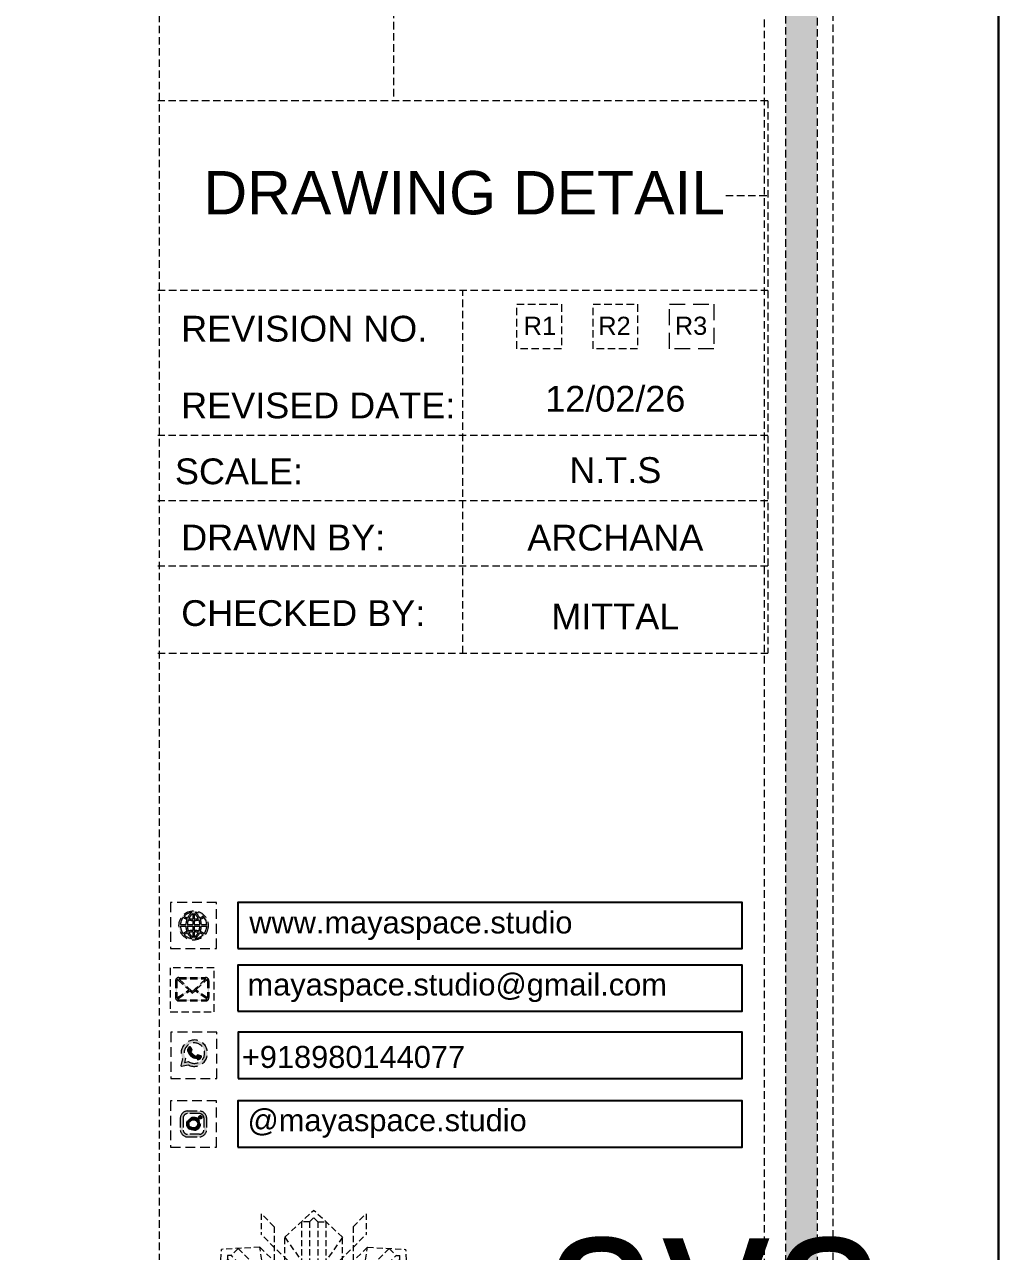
# Model space of a CAD drawing. Header units: millimetres. Extents: x 35877 to 3066687, y -650199 to -40525.
# Drawn here: x 150509.1 to 150639.9, y -180554 to -180389.1 of the extents above; entities that cross this region are included whole.
import ezdxf
from ezdxf.enums import TextEntityAlignment as Align

# ---------------------------------------------------------------- set-up
doc = ezdxf.new("R2010")
doc.units = ezdxf.units.MM
doc.header["$MEASUREMENT"] = 0
doc.linetypes.add('DASHEDX2', pattern=[1.5, 1, -0.5])
for name, color, linetype, lineweight in [('Dimension', 10, 'DASHEDX2', 20), ('FURNITURE', 32, 'Continuous', 9), ('NAME PLATE', 7, 'Continuous', 25)]:
    doc.layers.add(name, color=color, linetype=linetype, lineweight=lineweight)
doc.styles.add('Arial', font='arial.ttf')
doc.styles.get("Standard").update_dxf_attribs({"font": 'arial.ttf', "height": 6})

# ---------------------------------------------------------------- blocks, each defined once
blk = doc.blocks.new('FSFSF')
at = {"color": 42, "lineweight": 5, "true_color": 0xe0ac11}
for p, q in [((28600.03, 143.51), (28600.03, 140.16)), ((28602.15, 141.41), (28600.03, 143.51)), ((28603.86, 139.69), (28608.58, 144.08)), ((28607.9, 142.22), (28608.58, 142.85)), ((28613.31, 139.69), (28608.58, 144.08)), ((28609.27, 142.22), (28608.59, 142.85)), ((28615.02, 141.41), (28617.14, 143.51)), ((28617.14, 143.51), (28617.14, 140.16)), ((28602.15, 141.41), (28602.15, 131.95)), ((28607.9, 142.22), (28606.58, 142.22)), ((28606.58, 142.22), (28606.58, 135.84)), ((28607.9, 142.22), (28607.9, 126.58)), ((28609.27, 142.22), (28609.27, 126.58)), ((28609.27, 142.22), (28610.59, 142.22)), ((28610.59, 142.22), (28610.59, 135.84)), ((28615.02, 141.41), (28615.02, 131.95)), ((28606.47, 133.76), (28600.03, 140.16)), ((28603.86, 126.58), (28603.86, 139.69)), ((28603.86, 139.69), (28608.58, 133.02)), ((28613.31, 139.69), (28608.59, 133.02)), ((28610.7, 133.76), (28617.14, 140.16)), ((28613.31, 126.58), (28613.31, 139.69)), ((28593.19, 131.45), (28593.54, 137.71)), ((28599.8, 138.06), (28593.54, 137.71)), ((28595.12, 136.69), (28594.53, 136.69)), ((28594.56, 136.12), (28594.56, 136.71)), ((28596.24, 137.86), (28595.12, 136.69)), ((28606.27, 126.08), (28595.12, 136.69)), ((28596.24, 137.86), (28600.47, 133.65)), ((28601.03, 130), (28599.8, 138.06)), ((28599.8, 138.05), (28608.58, 129.56)), ((28617.37, 138.05), (28608.59, 129.56)), ((28610.9, 126.08), (28622.05, 136.69)), ((28616.14, 130), (28617.37, 138.06)), ((28620.93, 137.86), (28616.7, 133.65)), ((28617.37, 138.06), (28623.63, 137.71)), ((28620.93, 137.86), (28622.05, 136.69)), ((28622.05, 136.69), (28622.64, 136.69)), ((28622.62, 136.12), (28622.62, 136.71)), ((28624, 131.45), (28623.65, 137.71)), ((28593.39, 135), (28594.56, 136.12)), ((28593.39, 135), (28597.6, 130.78)), ((28605.17, 124.98), (28594.56, 136.12)), ((28612.02, 124.98), (28622.62, 136.12)), ((28623.8, 135), (28619.59, 130.78)), ((28623.8, 135), (28622.62, 136.12)), ((28606.47, 133.76), (28604.75, 131.95)), ((28605.86, 129.18), (28608.58, 133.02)), ((28611.31, 129.18), (28608.59, 133.02)), ((28610.7, 133.76), (28612.42, 131.95)), ((28587.73, 131.22), (28591.08, 131.22)), ((28589.84, 129.1), (28587.73, 131.22)), ((28597.49, 124.78), (28591.08, 131.22)), ((28593.19, 131.45), (28601.69, 122.67)), ((28601.25, 130.22), (28593.19, 131.45)), ((28602.07, 125.39), (28601.25, 130.22)), ((28604.75, 131.95), (28602.15, 131.95)), ((28612.42, 131.95), (28615.02, 131.95)), ((28615.12, 125.39), (28615.94, 130.22)), ((28623.99, 131.45), (28615.5, 122.67)), ((28615.94, 130.22), (28624, 131.45)), ((28619.7, 124.78), (28626.1, 131.22)), ((28629.45, 131.22), (28626.1, 131.22)), ((28627.34, 129.1), (28629.45, 131.22)), ((28589.84, 129.1), (28599.29, 129.1)), ((28599.29, 126.5), (28599.29, 129.1)), ((28605.86, 129.18), (28601.03, 130)), ((28606.27, 126.08), (28608.58, 128.27)), ((28607.9, 128.92), (28608.58, 129.56)), ((28607.9, 128.92), (28608.58, 128.27)), ((28609.27, 128.92), (28608.59, 129.56)), ((28609.27, 128.92), (28608.59, 128.27)), ((28610.9, 126.08), (28608.59, 128.27)), ((28611.31, 129.18), (28616.14, 130)), ((28627.34, 129.1), (28617.89, 129.1)), ((28617.89, 126.5), (28617.89, 129.1)), ((28591.56, 127.39), (28587.17, 122.66)), ((28604.66, 127.39), (28591.56, 127.39)), ((28591.56, 127.39), (28598.23, 122.67)), ((28597.49, 124.78), (28599.29, 126.5)), ((28603.68, 126.54), (28603.68, 127.39)), ((28604.66, 126.54), (28603.68, 126.54)), ((28604.71, 127.57), (28603.86, 127.57)), ((28607.9, 126.58), (28603.86, 126.58)), ((28604.66, 123.35), (28604.66, 127.39)), ((28604.7, 126.58), (28604.71, 127.57)), ((28609.27, 126.58), (28613.31, 126.58)), ((28612.46, 126.58), (28612.46, 127.57)), ((28612.46, 127.57), (28613.31, 127.57)), ((28612.52, 123.35), (28612.52, 127.39)), ((28612.52, 127.39), (28625.63, 127.39)), ((28612.52, 126.54), (28613.51, 126.54)), ((28613.51, 126.54), (28613.51, 127.39)), ((28619.7, 124.78), (28617.89, 126.5)), ((28625.63, 127.39), (28618.96, 122.67)), ((28625.63, 127.39), (28630.02, 122.66)), ((28589.03, 123.35), (28589.03, 124.67)), ((28589.03, 124.67), (28595.4, 124.67)), ((28602.07, 125.39), (28598.23, 122.67)), ((28605.17, 124.98), (28602.97, 122.67)), ((28612.02, 124.98), (28614.21, 122.67)), ((28615.12, 125.39), (28618.96, 122.67)), ((28628.16, 124.67), (28621.78, 124.67)), ((28628.16, 123.35), (28628.16, 124.67)), ((28591.56, 117.94), (28587.17, 122.66)), ((28589.03, 123.35), (28588.4, 122.67)), ((28589.03, 121.98), (28588.4, 122.65)), ((28589.03, 123.35), (28604.66, 123.35)), ((28591.56, 117.94), (28598.23, 122.65)), ((28593.19, 113.88), (28601.69, 122.65)), ((28602.07, 119.94), (28598.23, 122.65)), ((28602.33, 123.35), (28601.69, 122.67)), ((28602.33, 121.98), (28601.69, 122.65)), ((28602.33, 123.35), (28602.97, 122.67)), ((28602.33, 121.98), (28602.97, 122.65)), ((28605.17, 120.35), (28602.97, 122.65)), ((28612.02, 120.35), (28614.21, 122.65)), ((28628.16, 123.35), (28612.52, 123.35)), ((28614.85, 123.35), (28614.21, 122.67)), ((28614.85, 121.98), (28614.21, 122.65)), ((28614.85, 123.35), (28615.5, 122.67)), ((28614.85, 121.98), (28615.5, 122.65)), ((28615.12, 119.94), (28618.96, 122.65)), ((28623.99, 113.88), (28615.5, 122.65)), ((28625.63, 117.94), (28618.96, 122.65)), ((28625.63, 117.94), (28630.02, 122.66)), ((28628.16, 123.35), (28628.78, 122.67)), ((28628.16, 121.98), (28628.78, 122.65)), ((28589.03, 121.98), (28604.66, 121.98)), ((28589.03, 121.98), (28589.03, 120.66)), ((28589.03, 120.66), (28595.4, 120.66)), ((28597.49, 120.54), (28591.08, 114.11)), ((28605.17, 120.35), (28594.56, 109.2)), ((28597.49, 120.54), (28599.29, 118.83)), ((28604.66, 121.98), (28604.66, 117.94)), ((28612.02, 120.35), (28622.62, 109.2)), ((28612.52, 121.98), (28612.52, 117.94)), ((28628.16, 121.98), (28612.52, 121.98)), ((28619.7, 120.54), (28617.89, 118.83)), ((28619.7, 120.54), (28626.1, 114.11)), ((28628.16, 120.66), (28621.78, 120.66)), ((28628.16, 121.98), (28628.16, 120.66)), ((28606.27, 119.15), (28595.12, 108.54)), ((28599.29, 118.83), (28599.29, 116.23)), ((28602.07, 119.94), (28601.25, 115.1)), ((28604.66, 118.78), (28603.68, 118.78)), ((28603.68, 118.78), (28603.68, 117.94)), ((28607.9, 118.65), (28603.86, 118.65)), ((28603.86, 118.65), (28603.86, 105.54)), ((28604.7, 118.65), (28604.71, 117.66)), ((28606.27, 119.15), (28608.58, 116.96)), ((28607.9, 103.01), (28607.9, 118.65)), ((28610.9, 119.15), (28608.59, 116.96)), ((28609.27, 118.65), (28613.31, 118.65)), ((28609.27, 103.01), (28609.27, 118.65)), ((28610.9, 119.15), (28622.05, 108.54)), ((28612.46, 118.65), (28612.46, 117.66)), ((28612.52, 118.78), (28613.51, 118.78)), ((28613.31, 118.65), (28613.31, 105.54)), ((28613.51, 118.78), (28613.51, 117.94)), ((28615.12, 119.94), (28615.94, 115.1)), ((28617.89, 118.83), (28617.89, 116.23)), ((28589.84, 116.23), (28587.73, 114.11)), ((28589.84, 116.23), (28599.29, 116.23)), ((28604.66, 117.94), (28591.56, 117.94)), ((28604.71, 117.66), (28603.86, 117.66)), ((28607.9, 116.31), (28608.58, 116.96)), ((28607.9, 116.31), (28608.58, 115.67)), ((28609.27, 116.31), (28608.59, 116.96)), ((28609.27, 116.31), (28608.59, 115.67)), ((28612.46, 117.66), (28613.31, 117.66)), ((28612.52, 117.94), (28625.63, 117.94)), ((28627.34, 116.23), (28617.89, 116.23)), ((28627.34, 116.23), (28629.45, 114.11)), ((28601.25, 115.1), (28593.19, 113.87)), ((28593.39, 110.32), (28597.6, 114.55)), ((28599.8, 107.17), (28608.58, 115.67)), ((28601.03, 115.23), (28599.8, 107.17)), ((28605.86, 116.05), (28601.03, 115.23)), ((28605.86, 116.05), (28608.58, 112.21)), ((28611.31, 116.05), (28608.59, 112.21)), ((28617.37, 107.17), (28608.59, 115.67)), ((28611.31, 116.05), (28616.14, 115.23)), ((28615.94, 115.1), (28624, 113.87)), ((28616.14, 115.23), (28617.37, 107.17)), ((28623.8, 110.32), (28619.59, 114.55)), ((28587.73, 114.11), (28591.08, 114.11)), ((28593.19, 113.87), (28593.54, 107.62)), ((28602.15, 103.82), (28602.15, 113.27)), ((28604.75, 113.27), (28602.15, 113.27)), ((28603.86, 105.54), (28608.58, 112.21)), ((28606.47, 111.47), (28604.75, 113.27)), ((28613.31, 105.54), (28608.59, 112.21)), ((28610.7, 111.47), (28612.42, 113.27)), ((28612.42, 113.27), (28615.02, 113.27)), ((28615.02, 103.82), (28615.02, 113.27)), ((28624, 113.87), (28623.65, 107.62)), ((28629.45, 114.11), (28626.1, 114.11)), ((28593.39, 110.32), (28594.56, 109.2)), ((28596.24, 107.37), (28600.47, 111.58)), ((28606.47, 111.47), (28600.03, 105.07)), ((28610.7, 111.47), (28617.14, 105.07)), ((28620.93, 107.37), (28616.7, 111.58)), ((28623.8, 110.32), (28622.62, 109.2)), ((28595.12, 108.54), (28594.53, 108.54)), ((28594.56, 109.2), (28594.56, 108.61)), ((28596.24, 107.37), (28595.12, 108.54)), ((28606.58, 103.01), (28606.58, 109.38)), ((28610.59, 103.01), (28610.59, 109.38)), ((28620.93, 107.37), (28622.05, 108.54)), ((28622.05, 108.54), (28622.64, 108.54)), ((28622.62, 109.2), (28622.62, 108.61)), ((28599.8, 107.17), (28593.54, 107.52)), ((28617.37, 107.17), (28623.63, 107.52)), ((28600.03, 101.71), (28600.03, 105.07)), ((28603.86, 105.54), (28608.58, 101.15)), ((28613.31, 105.54), (28608.58, 101.15)), ((28617.14, 101.71), (28617.14, 105.07)), ((28602.15, 103.82), (28600.03, 101.71)), ((28607.9, 103.01), (28606.58, 103.01)), ((28607.9, 103.01), (28608.58, 102.38)), ((28609.27, 103.01), (28608.59, 102.38)), ((28609.27, 103.01), (28610.59, 103.01)), ((28615.02, 103.82), (28617.14, 101.71))]:
    blk.add_line(p, q, dxfattribs=at)
blk = doc.blocks.new('hgwg')
at = {"layer": 'Dimension', "true_color": 0xd39e00}
h = blk.add_hatch(color=42, dxfattribs=at)
h.dxf.hatch_style = 1
h.paths.add_polyline_path([(27505.71, 45.05), (27494.27, 45.05), (27494.27, 44.9), (27505.71, 44.9)])
h = blk.add_hatch(color=42, dxfattribs=at)
h.dxf.hatch_style = 1
h.paths.add_polyline_path([(27523.3, 44.9), (27509.68, 44.9), (27509.68, 44.75), (27523.3, 44.75)])
at = {"layer": 'Dimension', "color": 42, "true_color": 0xd39e00}
for p, q in [((27494.27, 45.05), (27505.71, 45.05)), ((27494.27, 44.9), (27494.27, 45.05)), ((27494.27, 44.9), (27505.71, 44.9)), ((27505.71, 45.05), (27505.71, 44.9)), ((27509.68, 44.9), (27523.3, 44.9)), ((27509.68, 44.9), (27509.68, 44.75)), ((27509.68, 44.75), (27523.3, 44.75)), ((27523.3, 44.75), (27523.3, 44.9))]:
    blk.add_line(p, q, dxfattribs=at)
at = {"layer": 'Dimension', "color": 42, "true_color": 0xd39e00, "attachment_point": 1}
for s, width, insert, char_height in [('{\\fCinzel|b0|i0|c0|p2;\\H1.5x;M\\fAmsterdam One|b0|i0|c0|p2;\\H2x;aya}', 85.3277, (27490.17, 69.17), 6), ('{\\fCinzel|b0|i0|c0|p0;SPACE     STUDIO}', 66.129, (27494.83, 47.86), 2.5)]:
    blk.add_mtext_dynamic_manual_height_columns(s, width=width, gutter_width=30, heights=[0], dxfattribs=dict(at, insert=insert, char_height=char_height))
blk = doc.blocks.new('aggerg')
at = {"layer": 'Dimension', "color": 42, "true_color": 0xd39e00}
blk.add_lwpolyline([(-1.41, 1.41), (1.41, 1.41), (1.41, -1.41), (-1.41, -1.41)], close=True, dxfattribs=at)
at = {"layer": 'NAME PLATE', "lineweight": 0, "insert": (-0.035, 0.624), "char_height": 1.1507, "width": 2.24579, "attachment_point": 2, "style": 'Arial'}
blk.add_mtext('R3', dxfattribs=at)
blk = doc.blocks.new('QEGW4TG')
at = {"layer": 'Dimension', "true_color": 0x000000}
h = blk.add_hatch(color=18, dxfattribs=at)
h.dxf.hatch_style = 1
h.paths.add_polyline_path([(2.69, 1.93, 0.170513), (2.95, 1.97, 0.190337), (3.11, 2.18, 0.316231), (3.07, 2.28), (2.79, 2.37, 0.273721), (2.69, 2.34, 0.040749), (2.63, 2.27, -0.441282), (2.53, 2.25, -0.11828), (2.06, 2.64, -0.441282), (2.07, 2.74, 0.040749), (2.13, 2.81, 0.290083), (2.14, 2.92), (2.01, 3.18, 0.316231), (1.91, 3.2, 0.190337), (1.73, 3, 0.170513), (1.72, 2.74, 0.252784)], flags=0)
h.paths.add_polyline_path([(1.19, 1.98), (1.03, 1.3, 0.550912), (1.11, 1.23), (1.75, 1.39, 6.344125)])
h.paths.add_polyline_path([(1.81, 1.7), (1.4, 1.6), (1.5, 2.03, -9.071339)], flags=16)
h.paths.add_polyline_path([(3.11, 2.16, -0.17811), (2.95, 1.97, -0.170513), (2.69, 1.93, -0.252784), (1.72, 2.74, -0.170513), (1.73, 3, -0.17811), (1.89, 3.19, -0.370089), (2.01, 3.18), (2.14, 2.92, -0.307185), (2.13, 2.8, -0.041087), (2.06, 2.73, 0.321676), (2.05, 2.65, 0.126524), (2.55, 2.24, 0.312216), (2.62, 2.26, -0.041087), (2.68, 2.34, -0.290673), (2.79, 2.37), (3.07, 2.28, -0.370089)], flags=0)
h = blk.add_hatch(color=18, dxfattribs=at)
h.dxf.hatch_style = 1
h.paths.add_polyline_path([(2.79, 2.37, 0.273721), (2.69, 2.34, 0.040749), (2.63, 2.27, -0.441282), (2.53, 2.25, -0.11828), (2.06, 2.64, -0.441282), (2.07, 2.74, 0.040749), (2.13, 2.81, 0.290083), (2.14, 2.92), (2.01, 3.18, 0.316231), (1.91, 3.2, 0.190337), (1.73, 3, 0.170513), (1.72, 2.74, 0.252784), (2.69, 1.93, 0.170513), (2.95, 1.97, 0.190337), (3.11, 2.18, 0.316231), (3.07, 2.28)])
for p, q in [((2.01, 3.18), (2.14, 2.92)), ((1.19, 1.98), (1.03, 1.3)), ((1.1, 1.23), (1.75, 1.39)), ((1.5, 2.03), (1.4, 1.6)), ((1.4, 1.6), (1.81, 1.7)), ((3.07, 2.28), (2.8, 2.36))]:
    blk.add_line(p, q)
blk.add_lwpolyline([(0, 0), (4.68, 0), (4.68, 4.68), (0, 4.68)], close=True)
for centre, radius, start, end in [((2.39, 2.56), 1.34, 241.4727, 205.6422), ((2.39, 2.56), 1.04, 235.9962, 210.8333), ((2.09, 2.87), 0.39, 159.7007, 198.4072), ((2.96, 3.23), 1.33, 201.4218, 258.1669), ((2.07, 2.87), 0.364, 118.9685, 159.3648), ((1.94, 3.12), 0.0896, 41.8985, 123.1344), ((2.11, 2.68), 0.066, 135.9932, 224.8892), ((1.67, 3.16), 0.586, 312.4617, 321.8728), ((3.12, 3.42), 1.31, 216.5455, 243.5279), ((2.05, 2.87), 0.104, 320.3924, 28.6971), ((1.09, 1.29), 0.0598, 164.8483, 282.1458), ((2.57, 2.3), 0.066, 234.2482, 323.1441), ((3.11, 1.94), 0.586, 137.2645, 146.6756), ((2.76, 2.27), 0.104, 70.4402, 138.745), ((2.75, 2.31), 0.39, 260.7301, 299.4366), ((2.76, 2.29), 0.364, 299.7725, 340.1688), ((3.03, 2.2), 0.0896, 336.0029, 57.2388)]:
    blk.add_arc(centre, radius, start, end)
blk = doc.blocks.new('ASGERG')
at = {"layer": 'Dimension', "true_color": 0x000000}
h = blk.add_hatch(color=18, dxfattribs=at)
h.dxf.hatch_style = 1
h.paths.add_polyline_path([(0.99, 1.7, 0.353872), (1.69, 1.03), (2.96, 1.03, 0.353872), (3.66, 1.7), (3.66, 2.99, 0.353872), (2.96, 3.67), (1.69, 3.67, 0.353872), (0.99, 2.99)])
h.paths.add_polyline_path([(1.27, 2.97, -0.353872), (1.72, 3.4), (2.94, 3.4, -0.353872), (3.38, 2.97), (3.38, 1.72, -0.353872), (2.94, 1.3), (1.72, 1.3, -0.353872), (1.27, 1.72)], flags=16)
h.paths.add_polyline_path([(3.02, 2.35, -1), (1.64, 2.35, -1)], flags=0)
h.paths.add_polyline_path([(2.74, 2.35, -1), (1.92, 2.35, -1)], flags=0)
h.paths.add_polyline_path([(2.86, 3.02, -1), (3.19, 3.02, -1)], flags=0)
h.paths.add_polyline_path([(1.64, 2.35, 1), (3.02, 2.35, 1)], flags=0)
h = blk.add_hatch(color=18, dxfattribs=at)
h.dxf.hatch_style = 1
h.paths.add_polyline_path([(1.64, 2.35, 1), (3.02, 2.35, 1)])
h.paths.add_polyline_path([(2.74, 2.35, -1), (1.92, 2.35, -1)], flags=16)
h = blk.add_hatch(color=18, dxfattribs=at)
h.dxf.hatch_style = 1
h.paths.add_polyline_path([(3.19, 3.02, 1), (2.86, 3.02, 1)])
for p, q in [((0.99, 2.99), (0.99, 1.7)), ((1.27, 2.97), (1.27, 1.72)), ((1.69, 3.67), (2.96, 3.67)), ((2.94, 3.4), (1.72, 3.4)), ((3.38, 2.97), (3.38, 1.72)), ((3.66, 2.99), (3.66, 1.7)), ((2.94, 1.3), (1.72, 1.3)), ((1.69, 1.03), (2.96, 1.03))]:
    blk.add_line(p, q)
blk.add_lwpolyline([(0, 0), (4.68, 0), (4.68, 4.68), (0, 4.68)], close=True)
for centre, radius in [((2.33, 2.35), 0.694), ((2.33, 2.35), 0.414), ((3.02, 3.02), 0.168)]:
    blk.add_circle(centre, radius)
for centre, radius, start, end in [((1.76, 2.89), 0.778, 94.8631, 172.8127), ((1.76, 2.91), 0.491, 94.8631, 172.8127), ((2.9, 2.91), 0.491, 7.1873, 85.1369), ((2.89, 2.89), 0.778, 7.1873, 85.1369), ((1.76, 1.8), 0.778, 187.1873, 265.1369), ((1.76, 1.78), 0.491, 187.1873, 265.1369), ((2.9, 1.78), 0.491, 274.8631, 352.8127), ((2.89, 1.8), 0.778, 274.8631, 352.8127)]:
    blk.add_arc(centre, radius, start, end)
blk = doc.blocks.new('DTGWEGEARG')
at = {"layer": 'Dimension', "true_color": 0x000000}
h = blk.add_hatch(color=18, dxfattribs=at)
h.dxf.hatch_style = 1
h.paths.add_polyline_path([(3.83, 2.34, 1), (0.85, 2.34, 1)])
h.paths.add_polyline_path([(2.51, 1.01, 0.105795), (2.96, 1.58, -0.055205), (3.3, 1.41, -0.169822)], flags=16)
h.paths.add_polyline_path([(2.41, 1.12), (2.41, 1.69, -0.058279), (2.81, 1.63, -0.103353)], flags=16)
h.paths.add_polyline_path([(2.26, 1.13, -0.101741), (1.87, 1.63, -0.057171), (2.26, 1.69)], flags=16)
h.paths.add_polyline_path([(2.17, 1.01, -0.169822), (1.38, 1.41, -0.055205), (1.72, 1.58, 0.105795)], flags=16)
h.paths.add_polyline_path([(3.02, 1.72, 0.081336), (3.13, 2.27), (3.68, 2.27, -0.152069), (3.4, 1.52, 0.05687)], flags=16)
h.paths.add_polyline_path([(2.87, 1.77, 0.061945), (2.41, 1.84), (2.41, 2.27), (2.98, 2.27, -0.081344)], flags=16)
h.paths.add_polyline_path([(2.26, 1.84, 0.060923), (1.8, 1.77, -0.081344), (1.7, 2.27), (2.26, 2.27)], flags=16)
h.paths.add_polyline_path([(1.66, 1.72, 0.05687), (1.28, 1.52, -0.152069), (1, 2.27), (1.55, 2.27, 0.081336)], flags=16)
h.paths.add_polyline_path([(2.41, 2.42), (2.41, 2.83, 0.061945), (2.87, 2.91, -0.080009), (2.98, 2.42)], flags=16)
h.paths.add_polyline_path([(3.13, 2.42, 0.080116), (3.02, 2.96, 0.05687), (3.4, 3.16, 0.028258), (3.3, 3.27, -0.055205), (2.96, 3.1, 0.105795), (2.51, 3.67, -0.36029), (3.68, 2.42)], flags=16)
h.paths.add_polyline_path([(2.26, 2.42), (1.7, 2.42, -0.080009), (1.8, 2.91, 0.060923), (2.26, 2.84)], flags=16)
h.paths.add_polyline_path([(1.55, 2.42), (1, 2.42, -0.150466), (1.28, 3.16, 0.05687), (1.66, 2.96, 0.080116)], flags=16)
h.paths.add_polyline_path([(2.41, 2.98), (2.41, 3.56, -0.103353), (2.81, 3.05, -0.058279)], flags=16)
h.paths.add_polyline_path([(2.26, 2.99, -0.057171), (1.87, 3.05, -0.101741), (2.26, 3.55)], flags=16)
h.paths.add_polyline_path([(1.72, 3.1, -0.055205), (1.38, 3.27, -0.169822), (2.17, 3.67, 0.105795)], flags=16)
blk.add_lwpolyline([(0, 0), (4.68, 0), (4.68, 4.68), (0, 4.68)], close=True)
at = {"layer": 'Dimension', "color": 18, "true_color": 0x000000}
for p, q in [((2.26, 3.55), (2.26, 2.99)), ((2.26, 2.84), (2.26, 2.42)), ((2.41, 3.56), (2.41, 2.98)), ((2.41, 2.83), (2.41, 2.42)), ((1, 2.42), (1.55, 2.42)), ((1, 2.27), (1.55, 2.27)), ((1.7, 2.42), (2.26, 2.42)), ((1.7, 2.27), (2.26, 2.27)), ((2.26, 2.27), (2.26, 1.84)), ((2.26, 1.69), (2.26, 1.13)), ((2.41, 2.42), (2.98, 2.42)), ((2.41, 2.27), (2.98, 2.27)), ((2.41, 2.27), (2.41, 1.84)), ((2.41, 1.69), (2.41, 1.12)), ((3.13, 2.42), (3.68, 2.42)), ((3.13, 2.27), (3.68, 2.27))]:
    blk.add_line(p, q, dxfattribs=at)
blk.add_circle((2.34, 2.34), 1.49, dxfattribs=at)
for centre, radius, start, end in [((2.34, 2.34), 1.34, 142.3819, 176.6093), ((2.34, 4.74), 1.9, 236.1399, 249.1595), ((2.34, 2.34), 1.34, 97.3549, 135.9073), ((2.34, 4.74), 1.75, 236.7417, 249.3811), ((3.28, 2.34), 1.73, 159.0567, 177.3789), ((3.28, 2.34), 1.58, 158.8325, 177.1302), ((3.28, 2.34), 1.73, 129.9301, 154.0867), ((2.34, 4.74), 1.9, 253.6799, 267.6253), ((3.28, 2.34), 1.58, 130.1073, 153.3446), ((2.34, 4.74), 1.75, 254.3336, 267.422), ((1.4, 2.34), 1.58, 26.6554, 50.2584), ((2.34, 4.74), 1.75, 272.3248, 285.6664), ((2.34, 4.74), 1.9, 272.1415, 286.3201), ((2.34, 2.34), 1.34, 3.3907, 82.6451), ((1.4, 2.34), 1.73, 25.9133, 50.0699), ((1.4, 2.34), 1.58, 2.8698, 21.1675), ((2.34, 4.74), 1.75, 290.6189, 303.2583), ((2.34, 4.74), 1.9, 290.8405, 303.8601), ((1.4, 2.34), 1.73, 2.6211, 20.9433), ((2.34, 2.34), 1.34, 183.0315, 217.6181), ((2.34, -0.06), 1.9, 110.8405, 123.8601), ((2.34, -0.06), 1.75, 110.6189, 123.2583), ((2.34, 2.34), 1.34, 224.0927, 262.6451), ((3.28, 2.34), 1.73, 182.3435, 200.9433), ((3.28, 2.34), 1.58, 182.5658, 201.1675), ((3.28, 2.34), 1.73, 205.9133, 230.0699), ((2.34, -0.06), 1.9, 92.3747, 106.3201), ((2.34, -0.06), 1.75, 92.578, 105.6664), ((3.28, 2.34), 1.58, 206.6554, 229.8927), ((2.34, -0.06), 1.9, 73.6799, 87.8585), ((2.34, -0.06), 1.75, 74.3336, 87.6752), ((1.4, 2.34), 1.58, 309.7416, 333.3446), ((1.4, 2.34), 1.73, 309.9301, 334.0867), ((2.34, 2.34), 1.34, 277.3549, 315.9073), ((1.4, 2.34), 1.58, 338.8325, 357.4342), ((2.34, -0.06), 1.75, 56.7417, 69.3811), ((1.4, 2.34), 1.73, 339.0567, 357.6565), ((2.34, -0.06), 1.9, 56.1399, 69.1595), ((2.34, 2.34), 1.34, 322.3819, 356.9685)]:
    blk.add_arc(centre, radius, start, end, dxfattribs=at)

msp = doc.modelspace()

# ---------------------------------------------------------------- hatches: boundary and pattern name
at = {"layer": 'Dimension', "true_color": 0xd39e00, "transparency": 33554687}
h = msp.add_hatch(color=42, dxfattribs=at)
h.paths.add_polyline_path([(150011.316, -180176.757), (150011.316, -180602.057), (150615.543, -180602.057), (150615.543, -180176.757)])
h.paths.add_polyline_path([(150015.557, -180180.998), (150611.302, -180180.998), (150611.302, -180597.817), (150015.557, -180597.817)], flags=16)
at = {"layer": 'Dimension', "true_color": 0x000000, "transparency": 33554687}
h = msp.add_hatch(color=18, dxfattribs=at)
h.dxf.hatch_style = 1
h.paths.add_polyline_path([(150533.407, -180520.353, 0.4142136), (150533.858, -180519.903), (150533.858, -180517.652, 0.4142136), (150533.407, -180517.201), (150529.83, -180517.201, 0.4142136), (150529.38, -180517.652), (150529.38, -180519.903, 0.4142136), (150529.83, -180520.353)])
h.paths.add_polyline_path([(150531.951, -180518.997), (150533.606, -180520.102, -0.1989124), (150533.407, -180520.184), (150529.83, -180520.184, -0.1989124), (150529.631, -180520.102), (150531.287, -180518.997), (150531.619, -180519.307)], flags=16)
h.paths.add_polyline_path([(150531.619, -180519.076), (150529.798, -180517.372, -0.0287833), (150529.83, -180517.37), (150533.407, -180517.37, -0.0287833), (150533.44, -180517.372)], flags=16)
h.paths.add_polyline_path([(150532.078, -180518.878), (150533.604, -180517.45, -0.2024819), (150533.689, -180517.652), (150533.689, -180519.903, -0.043076), (150533.685, -180519.951)], flags=16)
h.paths.add_polyline_path([(150531.16, -180518.878), (150529.553, -180519.951, -0.043076), (150529.549, -180519.903), (150529.549, -180517.652, -0.2024819), (150529.634, -180517.45)], flags=16)

# ---------------------------------------------------------------- linework, layer by layer
at = {"color": 18, "true_color": 0x000000, "transparency": 33554687, "elevation": 0.352}
for points in [[(150537.753, -180513.301), (150605.456, -180513.301), (150605.456, -180507.113), (150537.753, -180507.113)], [(150537.753, -180521.747), (150605.456, -180521.747), (150605.456, -180515.559), (150537.753, -180515.559)], [(150537.784, -180530.755), (150605.456, -180530.755), (150605.456, -180524.568), (150537.784, -180524.568)], [(150537.753, -180539.979), (150605.456, -180539.979), (150605.456, -180533.792), (150537.753, -180533.792)]]:
    msp.add_lwpolyline(points, close=True, dxfattribs=at)
at = {"layer": 'Dimension', "color": 42, "true_color": 0xd39e00, "transparency": 33554687}
for p, q in [((150558.654, -180352.796, 0.352), (150558.654, -180399.406, 0.352)), ((150608.923, -180399.406, 0.352), (150526.99, -180399.406, 0.352)), ((150608.923, -180399.406, 0.352), (150608.923, -180473.617, 0.352)), ((150603.272, -180412.128, 0.352), (150608.923, -180412.128, 0.352)), ((150526.99, -180424.85, 0.352), (150608.923, -180424.85, 0.352)), ((150567.957, -180473.617, 0.352), (150567.957, -180424.85, 0.352)), ((150608.923, -180444.357, 0.352), (150526.99, -180444.357, 0.352)), ((150608.923, -180453.142, 0.352), (150526.99, -180453.142, 0.352)), ((150608.923, -180461.927, 0.352), (150526.99, -180461.927, 0.352)), ((150526.99, -180473.617, 0.352), (150608.923, -180473.617, 0.352))]:
    msp.add_line(p, q, dxfattribs=at)
at = {"layer": 'Dimension', "color": 18, "true_color": 0x000000, "transparency": 33554687}
for p, q in [((150529.83, -180517.201, 0.352), (150533.407, -180517.201, 0.352)), ((150529.38, -180517.652, 0.352), (150529.38, -180519.903, 0.352)), ((150529.549, -180517.652, 0.352), (150529.549, -180519.903, 0.352)), ((150529.553, -180519.951, 0.352), (150531.16, -180518.878, 0.352)), ((150529.634, -180517.45, 0.352), (150531.16, -180518.878, 0.352)), ((150529.798, -180517.372, 0.352), (150531.619, -180519.076, 0.352)), ((150529.83, -180517.37, 0.352), (150533.407, -180517.37, 0.352)), ((150531.619, -180519.076, 0.352), (150533.44, -180517.372, 0.352)), ((150532.078, -180518.878, 0.352), (150533.604, -180517.45, 0.352)), ((150533.685, -180519.951, 0.352), (150532.078, -180518.878, 0.352)), ((150533.689, -180517.652, 0.352), (150533.689, -180519.903, 0.352)), ((150533.858, -180517.652, 0.352), (150533.858, -180519.903, 0.352)), ((150529.631, -180520.102, 0.352), (150531.287, -180518.997, 0.352)), ((150529.83, -180520.184, 0.352), (150533.407, -180520.184, 0.352)), ((150529.83, -180520.353, 0.352), (150533.407, -180520.353, 0.352)), ((150531.287, -180518.997, 0.352), (150531.619, -180519.307, 0.352)), ((150531.619, -180519.307, 0.352), (150531.951, -180518.997, 0.352)), ((150533.606, -180520.102, 0.352), (150531.951, -180518.997, 0.352))]:
    msp.add_line(p, q, dxfattribs=at)
at = {"layer": 'Dimension', "color": 42, "true_color": 0xd39e00, "transparency": 33554687, "elevation": 0.352}
for points in [[(150009.196, -180174.637), (150617.663, -180174.637), (150617.663, -180604.178), (150009.196, -180604.178)], [(150011.316, -180176.757), (150615.543, -180176.757), (150615.543, -180602.057), (150011.316, -180602.057)], [(150015.557, -180180.998), (150611.302, -180180.998), (150611.302, -180597.817), (150015.557, -180597.817)], [(150527.241, -180594.327), (150527.241, -180184.488), (150608.431, -180184.488), (150608.431, -180594.327)], [(150575.209, -180426.737), (150581.188, -180426.737), (150581.188, -180432.716), (150575.209, -180432.716)], [(150585.45, -180426.737), (150591.429, -180426.737), (150591.429, -180432.716), (150585.45, -180432.716)]]:
    msp.add_lwpolyline(points, close=True, dxfattribs=at)
at = {"layer": 'Dimension', "transparency": 33554687, "elevation": 0.352}
msp.add_lwpolyline([(150528.673, -180521.793), (150534.558, -180521.793), (150534.558, -180515.909), (150528.673, -180515.909)], close=True, dxfattribs=at)
at = {"layer": 'Dimension', "color": 18, "true_color": 0x000000, "transparency": 33554687}
for centre, radius, start, end in [((150529.83, -180517.652, 0.352), 0.45, 90, 180), ((150533.407, -180517.652, 0.352), 0.45, 0, 90), ((150529.83, -180517.652, 0.352), 0.281, 134.21354, 180), ((150529.83, -180517.652, 0.352), 0.281, 90, 96.59481), ((150533.407, -180517.652, 0.352), 0.281, 83.40519, 90), ((150533.407, -180517.652, 0.352), 0.281, 0, 45.78646), ((150529.83, -180519.903, 0.352), 0.45, 180, 270), ((150529.83, -180519.903, 0.352), 0.281, 180, 189.86619), ((150529.83, -180519.903, 0.352), 0.281, 224.99995, 270), ((150533.407, -180519.903, 0.352), 0.45, 270, 0), ((150533.407, -180519.903, 0.352), 0.281, 270, 315.00005), ((150533.407, -180519.903, 0.352), 0.281, 350.13381, 0)]:
    msp.add_arc(centre, radius, start, end, dxfattribs=at)
at = {"layer": 'FURNITURE', "color": 3, "lineweight": 30, "transparency": 33554687}
msp.add_lwpolyline([(147083.183, -180053.62), (150639.893, -180053.62), (150639.893, -180804.652), (147083.183, -180804.652)], close=True, dxfattribs=at)

# ---------------------------------------------------------------- block references
at = {"layer": 'Dimension', "transparency": 33554687, "xscale": 1.322784102281604, "yscale": 1.322784102281604, "zscale": 1.322784102281604}
msp.add_blockref('DTGWEGEARG', (150528.706, -180513.301, 0.352), dxfattribs=at)
at = {"layer": 'Dimension', "color": 42, "true_color": 0xd39e00, "transparency": 33554687}
for name, p, xscale, yscale, zscale in [('QEGW4TG', (150528.737, -180530.755, 0.352), 1.322784102281604, 1.322784102281604, 1.322784102281604), ('ASGERG', (150528.706, -180539.979, 0.352), 1.322784102281604, 1.322784102281604, 1.322784102281604), ('FSFSF', (127004.702, -180667.063, 0.352), 0.8229426874488449, 0.8229426874488449, 0.8229426874488449), ('hgwg', (117552.176, -180630.321, 0.352), 1.200954206232323, 1.200954206232323, 1.200954206232323)]:
    msp.add_blockref(name, p, dxfattribs=dict(at, xscale=xscale, yscale=yscale, zscale=zscale))
at = {"layer": 'NAME PLATE', "transparency": 33554687, "xscale": 2.120290369193518, "yscale": 2.120290369193518, "zscale": 2.120290369193518}
msp.add_blockref('aggerg', (150598.682, -180429.727, 0.352), dxfattribs=at)

# ---------------------------------------------------------------- texts
at = {"color": 18, "true_color": 0x000000, "transparency": 33554687, "char_height": 2.9577, "attachment_point": 1}
for s, width, gutter_width, insert in [('www.mayaspace.studio', 19.86228, 16.614, (150539.28, -180508.322, 0.352)), ('mayaspace.studio@gmail.com', 12.39146, 10.365, (150539.045, -180516.666, 0.352)), ('+918980144077', 48.32094, 10.365, (150538.279, -180526.395, 0.352)), ('@mayaspace.studio', 12.39146, 10.365, (150539.045, -180534.898, 0.352))]:
    msp.add_mtext_dynamic_manual_height_columns(s, width=width, gutter_width=gutter_width, heights=[0], dxfattribs=dict(at, insert=insert))
at = {"layer": 'NAME PLATE', "transparency": 33554687, "style": 'Arial'}
for s, height, p in [('DRAWING DETAIL', 5.82333, (150568.149, -180414.654, 0.352)), ('REVISION NO.', 3.46084, (150546.656, -180431.747, 0.352)), ('REVISED DATE: ', 3.46084, (150549.209, -180442.066, 0.352)), ('SCALE:', 3.4608, (150537.893, -180450.917, 0.352)), ('DRAWN BY:', 3.4608, (150543.834, -180459.811, 0.352)), ('ARCHANA', 3.4608, (150588.44, -180459.824, 0.352)), ('CHECKED BY:', 3.46084, (150546.523, -180469.964, 0.352)), ('MITTAL', 3.4608, (150588.44, -180470.423, 0.352))]:
    msp.add_text(s, height=height, dxfattribs=at).set_placement(p, align=Align.CENTER)
for s, p in [('R1', (150576.125, -180430.853, 0.352)), ('R2', (150586.144, -180430.853, 0.352))]:
    msp.add_text(s, height=2.4398, dxfattribs=at).set_placement(p)
at = {"layer": 'NAME PLATE', "lineweight": 0, "transparency": 33554687, "char_height": 3.4608, "attachment_point": 2, "style": 'Arial'}
for s, insert, width in [('12/02/26', (150588.44, -180437.703, 0.352), 29.99219), ('N.T.S', (150588.44, -180447.283, 0.352), 6.75462)]:
    msp.add_mtext(s, dxfattribs=dict(at, insert=insert, width=width))

doc.saveas('drawing.dxf')
